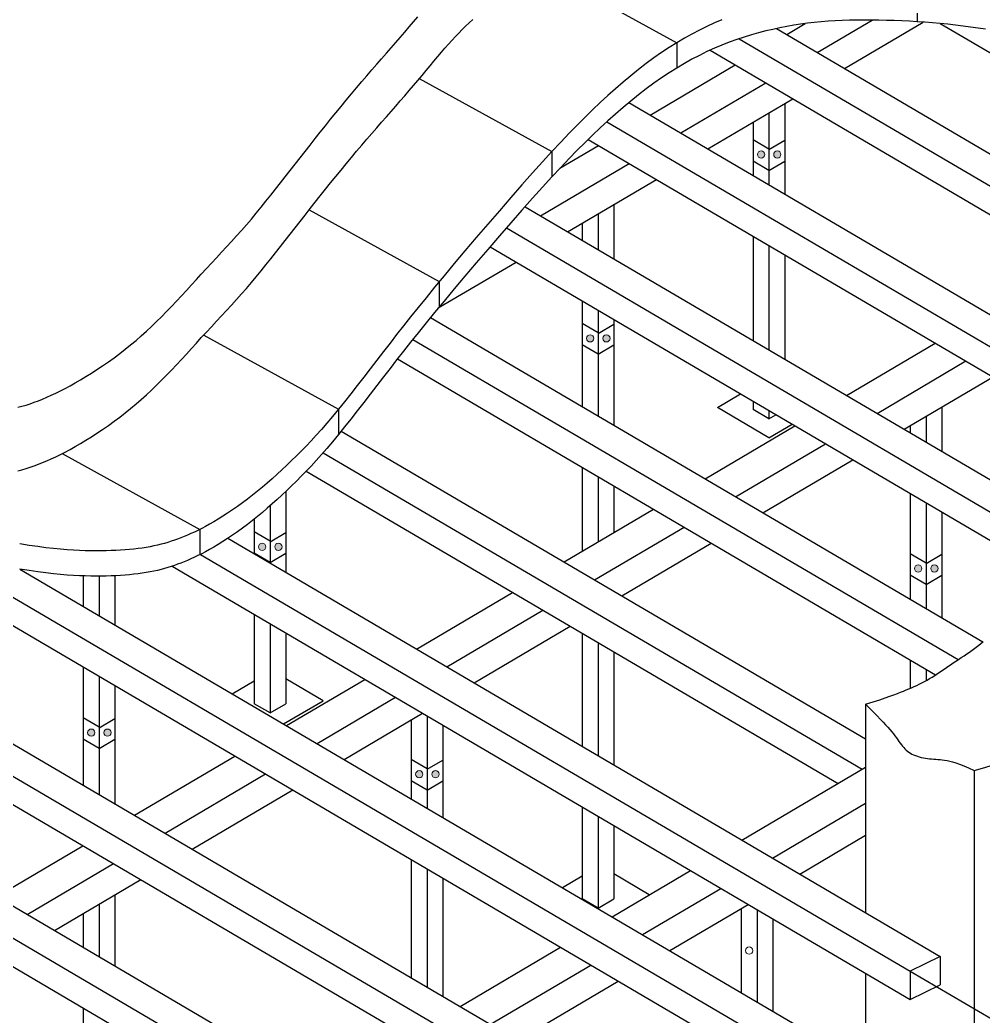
# Model space of a CAD drawing. Header units: millimetres. Extents: x 5763 to 12018931, y 39842 to 3600577.
# Drawn here: x 495618 to 501497, y 150797 to 156873 of the extents above; entities that cross this region are included whole.
import ezdxf

# ---------------------------------------------------------------- set-up
doc = ezdxf.new("R2010")
doc.units = ezdxf.units.MM
doc.layers.add('LINES', color=7, linetype='Continuous')
doc.layers.add('тонкая', color=7, linetype='Continuous', lineweight=20)

msp = doc.modelspace()

# ---------------------------------------------------------------- hatches: boundary and pattern name
at = {"layer": 'тонкая', "ltscale": 10}
h = msp.add_hatch(color=256, dxfattribs=at)
h.set_gradient(color2=(0, 0, 0), one_color=1)
h.paths.add_polyline_path([(500120.31242, 156052.09236, 1), (500164.56685, 156052.09236, 1)])
h.paths.add_polyline_path([(500219.2212, 156052.09236, 1), (500263.47563, 156052.09236, 1)])
h = msp.add_hatch(color=256, dxfattribs=at)
h.set_gradient(color2=(0, 0, 0), one_color=1)
h.paths.add_polyline_path([(499077.1335, 154931.00699, 1), (499121.38793, 154931.00699, 1)])
h.paths.add_polyline_path([(499176.04229, 154931.00699, 1), (499220.29672, 154931.00699, 1)])
h = msp.add_hatch(color=256, dxfattribs=at)
h.set_gradient(color2=(0, 0, 0), one_color=1)
h.paths.add_polyline_path([(497075.04656, 153659.59254, 1), (497119.301, 153659.59254, 1)])
h.paths.add_polyline_path([(497173.95535, 153659.59254, 1), (497218.20978, 153659.59254, 1)])
h = msp.add_hatch(color=256, dxfattribs=at)
h.set_gradient(color2=(0, 0, 0), one_color=1)
h.paths.add_polyline_path([(501079.22044, 153526.94197, 1), (501123.47487, 153526.94197, 1)])
h.paths.add_polyline_path([(501178.12923, 153526.94197, 1), (501222.38366, 153526.94197, 1)])
h = msp.add_hatch(color=256, dxfattribs=at)
h.set_gradient(color2=(0, 0, 0), one_color=1)
h.paths.add_polyline_path([(496031.86765, 152525.90231, 1), (496076.12208, 152525.90231, 1)])
h.paths.add_polyline_path([(496130.77644, 152525.90231, 1), (496175.03087, 152525.90231, 1)])
h = msp.add_hatch(color=256, dxfattribs=at)
h.set_gradient(color2=(0, 0, 0), one_color=1)
h.paths.add_polyline_path([(498033.95459, 152272.01785, 1), (498078.20902, 152272.01785, 1)])
h.paths.add_polyline_path([(498132.86338, 152272.01785, 1), (498177.11781, 152272.01785, 1)])

# ---------------------------------------------------------------- linework, layer by layer
at = {"layer": 'LINES'}
for p, q in [((498805.38797, 157186.35874), (499627.6767, 156734.13398)), ((501094.94979, 157016.42932), (501094.94979, 156862.30459)), ((497994.54759, 156830.202), (498021.11098, 156861.51925)), ((498021.11098, 156861.51925), (498047.17442, 156892.46216)), ((498317.91069, 156814.85317), (498338.95493, 156835.74495)), ((498338.95493, 156835.74495), (498360.30357, 156856.18914)), ((498360.30357, 156856.18914), (498382.01111, 156876.2588)), ((499811.96109, 156833.88063), (499766.1223, 156811.4461)), ((499857.63759, 156854.70549), (499811.96109, 156833.88063)), ((499903.14735, 156873.95575), (499857.63759, 156854.70549)), ((500299.86851, 156833.26908), (500257.41633, 156825.05277)), ((500298.94707, 156784.20069), (500412.22776, 156850.95903)), ((500341.94634, 156840.60543), (500299.86851, 156833.26908)), ((500383.78909, 156847.09416), (500341.94634, 156840.60543)), ((500425.53601, 156852.76764), (500383.78909, 156847.09416)), ((500467.32635, 156857.65823), (500425.53601, 156852.76764)), ((500509.29937, 156861.7983), (500467.32635, 156857.65823)), ((500485.26478, 156674.89863), (500820.51302, 156872.4664)), ((500551.59434, 156865.22019), (500509.29937, 156861.7983)), ((500594.3505, 156867.95629), (500551.59434, 156865.22019)), ((500637.67719, 156870.03931), (500594.3505, 156867.95629)), ((500681.56407, 156871.50351), (500637.67719, 156870.03931)), ((500651.45784, 156577.40255), (501130.82458, 156859.90193)), ((500725.97087, 156872.38351), (500681.56407, 156871.50351)), ((500770.85732, 156872.71391), (500725.97087, 156872.38351)), ((500816.18315, 156872.52936), (500770.85732, 156872.71391)), ((500861.9081, 156871.86446), (500816.18315, 156872.52936)), ((500907.99189, 156870.75383), (500861.9081, 156871.86446)), ((500954.39427, 156869.23209), (500907.99189, 156870.75383)), ((501001.06902, 156867.32491), (500954.39427, 156869.23209)), ((501047.94616, 156865.02212), (501001.06902, 156867.32491)), ((501094.94979, 156862.30459), (501047.94616, 156865.02212)), ((501142.00398, 156859.15321), (501094.94979, 156862.30459)), ((501189.03282, 156855.54884), (501142.00398, 156859.15321)), ((501235.96039, 156851.47236), (501189.03282, 156855.54884)), ((501234.84587, 156851.56918), (506151.61954, 153967.17601)), ((501282.71078, 156846.90465), (501235.96039, 156851.47236)), ((501329.20807, 156841.82659), (501282.71078, 156846.90465)), ((501375.39675, 156836.22742), (501329.20807, 156841.82659)), ((501421.30296, 156830.12987), (501375.39675, 156836.22742)), ((497940.05013, 156766.88222), (497967.51791, 156798.62867)), ((497967.51791, 156798.62867), (497994.54759, 156830.202)), ((498276.26887, 156771.41208), (498297.05788, 156793.43544)), ((498297.05788, 156793.43544), (498317.91069, 156814.85317)), ((499720.12568, 156787.36685), (499673.97566, 156761.60783)), ((499766.1223, 156811.4461), (499720.12568, 156787.36685)), ((500083.02098, 156782.24944), (500038.45916, 156768.67976)), ((500127.24041, 156794.59318), (500083.02098, 156782.24944)), ((500171.07465, 156805.78938), (500127.24041, 156794.59318)), ((500214.48089, 156815.91644), (500171.07465, 156805.78938)), ((500257.41633, 156825.05277), (500214.48089, 156815.91644)), ((500236.79136, 156820.66394), (505551.42852, 153702.86676)), ((501466.97321, 156823.56505), (501421.30296, 156830.12987)), ((501512.45405, 156816.56405), (501466.97321, 156823.56505)), ((497883.8202, 156702.60215), (497912.15059, 156734.90452)), ((497912.15059, 156734.90452), (497940.05013, 156766.88222)), ((498213.00867, 156700.91129), (498234.37188, 156725.2297)), ((498234.37188, 156725.2297), (498255.41608, 156748.7034)), ((498255.41608, 156748.7034), (498276.26887, 156771.41208)), ((499627.6767, 156734.13398), (499581.23324, 156704.91025)), ((499673.97566, 156761.60783), (499627.6767, 156734.13398)), ((499627.6767, 156734.13398), (499627.6767, 156580.00926)), ((499903.14735, 156719.83102), (499857.63759, 156700.58077)), ((499948.47954, 156737.54895), (499903.14735, 156719.83102)), ((499993.59774, 156753.80573), (499948.47954, 156737.54895)), ((500038.45916, 156768.67976), (499993.59774, 156753.80573)), ((500007.71113, 156758.4851), (505368.70739, 153613.49165)), ((497825.87044, 156636.64981), (497855.05985, 156669.88172)), ((497855.05985, 156669.88172), (497883.8202, 156702.60215)), ((498168.81479, 156649.42162), (498191.19884, 156675.66849)), ((498191.19884, 156675.66849), (498213.00867, 156700.91129)), ((499534.64973, 156673.90159), (499487.93698, 156641.09564)), ((499581.23324, 156704.91025), (499534.64973, 156673.90159)), ((499766.1223, 156657.32137), (499720.12568, 156633.24213)), ((499811.96109, 156679.7559), (499766.1223, 156657.32137)), ((499857.63759, 156700.58077), (499811.96109, 156679.7559)), ((499831.2146, 156688.53398), (505368.70739, 153440)), ((497766.20804, 156568.27796), (497796.25287, 156602.81303)), ((497796.25287, 156602.81303), (497825.87044, 156636.64981)), ((498097.66688, 156564.75028), (498122.0286, 156593.86076)), ((498122.0286, 156593.86076), (498145.75579, 156622.12395)), ((498145.75579, 156622.12395), (498168.81479, 156649.42162)), ((499441.13124, 156606.57089), (499394.27511, 156570.42853)), ((499487.93698, 156641.09564), (499441.13124, 156606.57089)), ((499465.36444, 156292.95556), (499984.26078, 156598.75044)), ((499673.97566, 156607.48311), (499627.6767, 156580.00926)), ((499720.12568, 156633.24213), (499673.97566, 156607.48311)), ((497704.85339, 156496.77335), (497735.73683, 156532.9512)), ((497735.73683, 156532.9512), (497766.20804, 156568.27796)), ((498047.17442, 156504.4604), (498072.70427, 156534.91074)), ((498072.70427, 156534.91074), (498097.66688, 156564.75028)), ((499347.4112, 156532.76977), (499300.58211, 156493.6958)), ((499394.27511, 156570.42853), (499347.4112, 156532.76977)), ((499581.23324, 156550.78553), (499534.64973, 156519.77686)), ((499627.6767, 156580.00926), (499581.23324, 156550.78553)), ((497673.62477, 156459.82105), (497704.85339, 156496.77335)), ((497994.54759, 156442.20024), (498021.11098, 156473.51749)), ((498021.11098, 156473.51749), (498047.17442, 156504.4604)), ((498056.19116, 156515.21498), (498865.72678, 156070.0039)), ((499300.58211, 156493.6958), (499253.83045, 156453.3078)), ((499487.93698, 156486.97091), (499441.13124, 156452.44616)), ((499534.64973, 156519.77686), (499487.93698, 156486.97091)), ((499651.68215, 156183.65349), (500170.57849, 156489.44837)), ((497610.45317, 156384.0356), (497642.13127, 156422.20492)), ((497642.13127, 156422.20492), (497673.62477, 156459.82105)), ((497940.05013, 156378.88046), (497967.51791, 156410.62691)), ((497967.51791, 156410.62691), (497994.54759, 156442.20024)), ((499207.19882, 156411.70698), (499160.72984, 156368.99452)), ((499253.83045, 156453.3078), (499207.19882, 156411.70698)), ((499394.27511, 156416.30381), (499347.4112, 156378.64505)), ((499441.13124, 156452.44616), (499394.27511, 156416.30381)), ((497578.67077, 156345.42374), (497610.45317, 156384.0356)), ((497912.15059, 156346.90276), (497940.05013, 156378.88046)), ((499160.72984, 156368.99452), (499114.3643, 156325.15572)), ((499347.4112, 156378.64505), (499300.58211, 156339.57107)), ((499335.80491, 156368.96081), (504698.62183, 153222.89929)), ((499817.87521, 156086.15742), (500336.77155, 156391.9523)), ((500286.89796, 156362.5609), (500286.89796, 155811.00828)), ((497515.11425, 156267.31491), (497546.86437, 156306.47996)), ((497546.86437, 156306.47996), (497578.67077, 156345.42374)), ((497855.05985, 156281.87996), (497883.8202, 156314.60039)), ((497883.8202, 156314.60039), (497912.15059, 156346.90276)), ((499114.3643, 156325.15572), (499067.63576, 156279.71215)), ((499253.83045, 156299.18307), (499207.19882, 156257.58225)), ((499300.58211, 156339.57107), (499253.83045, 156299.18307)), ((500190.3916, 156305.68798), (500190.3916, 155867.62311)), ((497452.09066, 156188.75112), (497483.50071, 156228.03922)), ((497483.50071, 156228.03922), (497515.11425, 156267.31491)), ((497796.25287, 156214.81127), (497825.87044, 156248.64805)), ((497825.87044, 156248.64805), (497855.05985, 156281.87996)), ((499019.97599, 156232.06951), (498970.81673, 156181.63347)), ((499067.63576, 156279.71215), (499019.97599, 156232.06951)), ((499207.19882, 156257.58225), (499160.72984, 156214.8698)), ((499200.72867, 156251.63514), (504515.9007, 153133.52419)), ((500093.88524, 156248.81506), (500093.88524, 155924.23794)), ((497420.89748, 156149.49913), (497452.09066, 156188.75112)), ((497735.73683, 156144.94944), (497766.20804, 156180.2762)), ((497766.20804, 156180.2762), (497796.25287, 156214.81127)), ((498970.81673, 156181.63347), (498919.58974, 156127.80971)), ((499114.3643, 156171.03099), (499067.63576, 156125.58743)), ((499160.72984, 156214.8698), (499114.3643, 156171.03099)), ((497359.16173, 156071.24796), (497389.92117, 156110.31937)), ((497389.92117, 156110.31937), (497420.89748, 156149.49913)), ((497673.62477, 156071.81929), (497704.85339, 156108.77159)), ((497704.85339, 156108.77159), (497735.73683, 156144.94944)), ((498919.58974, 156127.80971), (498865.72678, 156070.0039)), ((498914.70386, 155968.44145), (499150.67814, 156107.50531)), ((499067.63576, 156125.58743), (499019.97599, 156077.94478)), ((499087.28381, 156144.69518), (504515.9007, 152960.03254)), ((500190.3916, 156085.44848), (500093.88524, 156142.28894)), ((500190.3916, 156082.3312), (500286.89796, 156138.99336)), ((497328.61915, 156032.32101), (497359.16173, 156071.24796)), ((497642.13127, 156034.20316), (497673.62477, 156071.81929)), ((498865.72678, 156070.0039), (498808.65961, 156007.62174)), ((498865.72678, 156070.0039), (498865.72678, 155915.87918)), ((499019.97599, 156077.94478), (498970.81673, 156027.50874)), ((497268.18458, 155955.04498), (497298.29343, 155993.57465)), ((497298.29343, 155993.57465), (497328.61915, 156032.32101)), ((497578.67077, 155957.42198), (497610.45317, 155996.03384)), ((497610.45317, 155996.03384), (497642.13127, 156034.20316)), ((498808.65961, 156007.62174), (498747.81998, 155940.0689)), ((498795.26272, 155678.95023), (499336.99585, 155998.20324)), ((498970.81673, 156027.50874), (498919.58974, 155973.68498)), ((500190.3916, 155955.52251), (500093.88524, 156012.36297)), ((500190.3916, 155955.52251), (500286.89796, 156012.18467)), ((497238.29258, 155916.76813), (497268.18458, 155955.04498)), ((497546.86437, 155918.4782), (497578.67077, 155957.42198)), ((498747.81998, 155940.0689), (498682.93242, 155867.08354)), ((498919.58974, 155973.68498), (498865.72678, 155915.87918)), ((497179.07483, 155841.11732), (497208.6069, 155878.7802)), ((497208.6069, 155878.7802), (497238.29258, 155916.76813)), ((497483.50071, 155840.03747), (497515.11425, 155879.31315)), ((497515.11425, 155879.31315), (497546.86437, 155918.4782)), ((498682.93242, 155867.08354), (498614.89256, 155789.73381)), ((498865.72678, 155915.87918), (498808.65961, 155853.49702)), ((498961.45578, 155581.45416), (499503.18891, 155900.70717)), ((497120.21851, 155766.91116), (497149.63312, 155803.8156)), ((497149.63312, 155803.8156), (497179.07483, 155841.11732)), ((497420.89748, 155761.49737), (497452.09066, 155800.74936)), ((497452.09066, 155800.74936), (497483.50071, 155840.03747)), ((498808.65961, 155853.49702), (498747.81998, 155785.94417)), ((497090.76777, 155730.44011), (497120.21851, 155766.91116)), ((497389.92117, 155722.31761), (497420.89748, 155761.49737)), ((498614.89256, 155789.73381), (498544.8888, 155709.42034)), ((498747.81998, 155785.94417), (498682.93242, 155712.95882)), ((499243.71905, 155747.79694), (499243.71905, 155415.86625)), ((497031.50484, 155658.94267), (497061.21762, 155694.43858)), ((497061.21762, 155694.43858), (497090.76777, 155730.44011)), ((497328.61915, 155644.31925), (497359.16173, 155683.2462)), ((497359.16173, 155683.2462), (497389.92117, 155722.31761)), ((497384.00465, 155714.8023), (498178.43471, 155277.89866)), ((498544.8888, 155709.42034), (498474.10956, 155627.54375)), ((498682.93242, 155712.95882), (498614.89256, 155635.60909)), ((498701.5654, 155733.91715), (503831.77578, 152724.31274)), ((499147.21269, 155690.92402), (499147.21269, 155472.48108)), ((496971.35791, 155589.58961), (497001.56616, 155623.9885)), ((497001.56616, 155623.9885), (497031.50484, 155658.94267)), ((497298.29343, 155605.57289), (497328.61915, 155644.31925)), ((498474.10956, 155627.54375), (498403.74322, 155545.50467)), ((498614.89256, 155635.60909), (498544.8888, 155555.29561)), ((499050.70632, 155634.0511), (499050.70632, 155529.09591)), ((496940.91473, 155555.66927), (496971.35791, 155589.58961)), ((497238.29258, 155528.76637), (497268.18458, 155567.04322)), ((497268.18458, 155567.04322), (497298.29343, 155605.57289)), ((498587.54804, 155604.23743), (503649.05465, 152634.93763)), ((496879.54045, 155488.86691), (496910.29084, 155522.12814)), ((496910.29084, 155522.12814), (496940.91473, 155555.66927)), ((497208.6069, 155490.77844), (497238.29258, 155528.76637)), ((498403.74322, 155545.50467), (498334.9782, 155464.70374)), ((498544.8888, 155555.29561), (498474.10956, 155473.41902)), ((500093.88524, 155554.17903), (500093.88524, 154917.12181)), ((500190.3916, 155497.5642), (500190.3916, 154860.50698)), ((496817.87702, 155422.78686), (496848.71777, 155455.78626)), ((496848.71777, 155455.78626), (496879.54045, 155488.86691)), ((497149.63312, 155415.81384), (497179.07483, 155453.11556)), ((497179.07483, 155453.11556), (497208.6069, 155490.77844)), ((498334.9782, 155464.70374), (498269.00289, 155386.54157)), ((498474.10956, 155473.41902), (498403.74322, 155391.37995)), ((498487.80364, 155489.26018), (503649.05465, 152461.44598)), ((500286.89796, 155440.94937), (500286.89796, 154803.89216)), ((496756.35817, 155356.63455), (496787.07241, 155389.7694)), ((496787.07241, 155389.7694), (496817.87702, 155422.78686)), ((497090.76777, 155342.43835), (497120.21851, 155378.9094)), ((497120.21851, 155378.9094), (497149.63312, 155415.81384)), ((498172.34642, 155116.41792), (498646.76948, 155396.0039)), ((498269.00289, 155386.54157), (498207.00571, 155312.41881)), ((498403.74322, 155391.37995), (498334.9782, 155310.57901)), ((496695.30917, 155289.90436), (496725.77493, 155323.31912)), ((496725.77493, 155323.31912), (496756.35817, 155356.63455)), ((497061.21762, 155306.43682), (497090.76777, 155342.43835)), ((496634.6216, 155223.24638), (496664.93376, 155256.50765)), ((496664.93376, 155256.50765), (496695.30917, 155289.90436)), ((497001.56616, 155235.98674), (497031.50484, 155270.94091)), ((497031.50484, 155270.94091), (497061.21762, 155306.43682)), ((498207.00571, 155312.41881), (498149.8637, 155243.3785)), ((498178.43471, 155277.89866), (498178.43471, 155123.77393)), ((498334.9782, 155310.57901), (498269.00289, 155232.41685)), ((496604.34559, 155190.23791), (496634.6216, 155223.24638)), ((496940.91473, 155167.66751), (496971.35791, 155201.58785)), ((496971.35791, 155201.58785), (497001.56616, 155235.98674)), ((498149.8637, 155243.3785), (498097.20851, 155179.03339)), ((498269.00289, 155232.41685), (498207.00571, 155158.29409)), ((496543.79356, 155125.44892), (496574.07861, 155157.59963)), ((496574.07861, 155157.59963), (496604.34559, 155190.23791)), ((496879.54045, 155100.86515), (496910.29084, 155134.12638)), ((496910.29084, 155134.12638), (496940.91473, 155167.66751)), ((498097.20851, 155179.03339), (498048.36045, 155118.63865)), ((498207.00571, 155158.29409), (498149.8637, 155089.25378)), ((499050.70632, 155159.037), (499050.70632, 154513.77087)), ((496483.05162, 155063.05494), (496513.46333, 155093.90315)), ((496513.46333, 155093.90315), (496543.79356, 155125.44892)), ((496848.71777, 155067.7845), (496879.54045, 155100.86515)), ((498048.36045, 155118.63865), (498002.63981, 155061.44946)), ((498149.8637, 155089.25378), (498097.20851, 155024.90867)), ((499147.21269, 155102.42217), (499147.21269, 154457.15604)), ((496421.68238, 155003.40052), (496452.48539, 155032.89781)), ((496452.48539, 155032.89781), (496483.05162, 155063.05494)), ((496787.07241, 155001.76764), (496817.87702, 155034.7851)), ((496817.87702, 155034.7851), (496848.71777, 155067.7845)), ((498002.63981, 155061.44946), (497959.36688, 155006.72097)), ((498097.20851, 155024.90867), (498048.36045, 154964.51393)), ((498123.87227, 155057.49201), (501496.05526, 153079.22288)), ((499147.21269, 154964.36311), (499050.70632, 155021.20357)), ((499147.21269, 154961.24583), (499243.71905, 155017.90799)), ((499243.71905, 155045.80734), (499243.71905, 154400.54121)), ((496359.03707, 154946.26054), (496390.56035, 154974.53185)), ((496390.56035, 154974.53185), (496421.68238, 155003.40052)), ((496725.77493, 154935.31736), (496756.35817, 154968.63279)), ((496740.09796, 154950.91996), (497563.08614, 154498.31053)), ((496756.35817, 154968.63279), (496787.07241, 155001.76764)), ((497917.86198, 154953.70837), (497877.4454, 154901.66683)), ((497959.36688, 155006.72097), (497917.86198, 154953.70837)), ((498048.36045, 154964.51393), (498002.63981, 154907.32473)), ((496261.2372, 154864.71844), (496294.45773, 154891.38507)), ((496294.45773, 154891.38507), (496327.03027, 154918.55536)), ((496327.03027, 154918.55536), (496359.03707, 154946.26054)), ((496664.93376, 154868.5059), (496695.30917, 154901.9026)), ((496695.30917, 154901.9026), (496725.77493, 154935.31736)), ((497877.4454, 154901.66683), (497837.43743, 154849.85151)), ((498002.63981, 154907.32473), (497959.36688, 154852.59625)), ((498016.09313, 154924.15268), (501345.34775, 152971.0672)), ((499147.21269, 154834.43714), (499050.70632, 154891.27759)), ((499147.21269, 154834.43714), (499243.71905, 154891.0993)), ((500663.67344, 154582.85928), (501205.40658, 154902.11229)), ((496192.92595, 154812.95531), (496227.33678, 154838.54723)), ((496227.33678, 154838.54723), (496261.2372, 154864.71844)), ((496604.34559, 154802.23615), (496634.6216, 154835.24462)), ((496634.6216, 154835.24462), (496664.93376, 154868.5059)), ((497837.43743, 154849.85151), (497797.30811, 154797.71408)), ((497959.36688, 154852.59625), (497917.86198, 154799.58365)), ((496123.45243, 154763.9368), (496158.22456, 154788.04955)), ((496158.22456, 154788.04955), (496192.92595, 154812.95531)), ((496543.79356, 154737.44716), (496574.07861, 154769.59787)), ((496574.07861, 154769.59787), (496604.34559, 154802.23615)), ((497797.30811, 154797.71408), (497757.1264, 154745.49219)), ((497917.86198, 154799.58365), (497877.4454, 154747.5421)), ((497922.53177, 154805.54819), (501207.57281, 152878.40032)), ((500849.99115, 154473.55721), (501391.72429, 154792.81023)), ((496020.90995, 154697.42538), (496054.57529, 154718.51785)), ((496054.57529, 154718.51785), (496088.82939, 154740.72394)), ((496088.82939, 154740.72394), (496123.45243, 154763.9368)), ((496513.46333, 154705.90139), (496543.79356, 154737.44716)), ((497757.1264, 154745.49219), (497717.11099, 154693.61997)), ((497877.4454, 154747.5421), (497837.43743, 154695.72678)), ((489504.02813, 154660.38768), (498545.74119, 149356.12576)), ((495925.27422, 154641.67114), (495956.17857, 154658.98038)), ((495956.17857, 154658.98038), (495988.05321, 154677.5534)), ((495988.05321, 154677.5534), (496020.90995, 154697.42538)), ((496452.48539, 154644.89605), (496483.05162, 154675.05318)), ((496483.05162, 154675.05318), (496513.46333, 154705.90139)), ((497717.11099, 154693.61997), (497677.48057, 154642.53156)), ((497837.43743, 154695.72678), (497797.30811, 154643.58936)), ((501016.18421, 154376.06114), (501557.91735, 154695.31415)), ((495810.19673, 154583.80002), (495837.80141, 154596.6901)), ((495837.80141, 154596.6901), (495866.14378, 154610.58959)), ((495866.14378, 154610.58959), (495895.28201, 154625.56207)), ((495895.28201, 154625.56207), (495925.27422, 154641.67114)), ((496359.03707, 154558.25878), (496390.56035, 154586.53009)), ((496390.56035, 154586.53009), (496421.68238, 154615.39876)), ((496421.68238, 154615.39876), (496452.48539, 154644.89605)), ((497638.45383, 154592.66109), (497600.24945, 154544.4427)), ((497677.48057, 154642.53156), (497638.45383, 154592.66109)), ((497757.1264, 154591.36747), (497717.11099, 154539.49525)), ((497797.30811, 154643.58936), (497757.1264, 154591.36747)), ((499877.07388, 154509.45945), (500017.47053, 154591.89109)), ((495630.87968, 154517.01621), (495655.8541, 154524.36469)), ((495655.8541, 154524.36469), (495680.80292, 154532.37831)), ((495680.80292, 154532.37831), (495705.87334, 154541.09543)), ((495705.87334, 154541.09543), (495731.2126, 154550.55442)), ((495731.2126, 154550.55442), (495756.9679, 154560.79367)), ((495756.9679, 154560.79367), (495783.27161, 154571.85574)), ((495783.27161, 154571.85574), (495810.19673, 154583.80002)), ((496294.45773, 154503.38331), (496327.03027, 154530.5536)), ((496327.03027, 154530.5536), (496359.03707, 154558.25878)), ((497600.24945, 154544.4427), (497563.08614, 154498.31053)), ((497717.11099, 154539.49525), (497677.48057, 154488.40683)), ((500093.88524, 154547.0629), (500093.88524, 154497.16212)), ((495605.73243, 154510.29449), (495630.87968, 154517.01621)), ((496227.33678, 154450.54547), (496261.2372, 154476.71668)), ((496261.2372, 154476.71668), (496294.45773, 154503.38331)), ((497563.08614, 154498.31053), (497527.18258, 154454.69872)), ((497563.08614, 154498.31053), (497563.08614, 154344.18581)), ((497677.48057, 154488.40683), (497638.45383, 154438.53636)), ((500190.3916, 154324.92112), (499877.07388, 154509.45945)), ((500190.3916, 154440.32166), (500093.88524, 154497.16212)), ((500190.3916, 154490.44807), (500190.3916, 154440.32166)), ((500190.3916, 154440.32166), (500233.0297, 154465.43471)), ((501245.80599, 154511.38135), (501245.80599, 154241.35502)), ((496158.22456, 154400.04779), (496192.92595, 154424.95355)), ((496192.92595, 154424.95355), (496227.33678, 154450.54547)), ((497492.6893, 154413.91704), (497459.4842, 154375.77782)), ((497527.18258, 154454.69872), (497492.6893, 154413.91704)), ((497638.45383, 154438.53636), (497600.24945, 154390.31798)), ((500190.3916, 154324.92112), (500331.41234, 154407.71918)), ((501149.29963, 154454.50843), (501149.29963, 154297.96985)), ((496054.57529, 154330.51609), (496088.82939, 154352.72218)), ((496088.82939, 154352.72218), (496123.45243, 154375.93504)), ((496123.45243, 154375.93504), (496158.22456, 154400.04779)), ((497459.4842, 154375.77782), (497427.37701, 154339.96905)), ((497563.08614, 154344.18581), (497527.18258, 154300.574)), ((497600.24945, 154390.31798), (497563.08614, 154344.18581)), ((497579.5604, 154364.6359), (500779.89746, 152487.17907)), ((499800.27341, 154074.04223), (500348.98715, 154397.40903)), ((501052.79326, 154397.63551), (501052.79326, 154354.58468)), ((495956.17857, 154270.97862), (495988.05321, 154289.55164)), ((495988.05321, 154289.55164), (496020.90995, 154309.42362)), ((496020.90995, 154309.42362), (496054.57529, 154330.51609)), ((497396.17746, 154306.17868), (497365.69529, 154274.0947)), ((497427.37701, 154339.96905), (497396.17746, 154306.17868)), ((497527.18258, 154300.574), (497492.6893, 154259.79231)), ((499986.59112, 153964.74016), (500535.30486, 154288.10696)), ((495837.80141, 154208.68834), (495866.14378, 154222.58783)), ((495866.14378, 154222.58783), (495895.28201, 154237.56031)), ((495876.057, 154227.68167), (496716.66568, 153765.3817)), ((495895.28201, 154237.56031), (495925.27422, 154253.66938)), ((495925.27422, 154253.66938), (495956.17857, 154270.97862)), ((497335.74023, 154243.40509), (497306.12203, 154213.79781)), ((497365.69529, 154274.0947), (497335.74023, 154243.40509)), ((497459.4842, 154221.6531), (497427.37701, 154185.84432)), ((497492.6893, 154259.79231), (497459.4842, 154221.6531)), ((497469.19898, 154232.81145), (500759.36576, 152302.6566)), ((495705.87334, 154153.09367), (495731.2126, 154162.55266)), ((495731.2126, 154162.55266), (495756.9679, 154172.79191)), ((495756.9679, 154172.79191), (495783.27161, 154183.85398)), ((495783.27161, 154183.85398), (495810.19673, 154195.79826)), ((495810.19673, 154195.79826), (495837.80141, 154208.68834)), ((497276.6504, 154184.96083), (497247.16297, 154156.63884)), ((497306.12203, 154213.79781), (497276.6504, 154184.96083)), ((497427.37701, 154185.84432), (497396.17746, 154152.05396)), ((500152.78418, 153867.24409), (500701.49792, 154190.61089)), ((495605.73243, 154122.29273), (495630.87968, 154129.01445)), ((495630.87968, 154129.01445), (495655.8541, 154136.36293)), ((495655.8541, 154136.36293), (495680.80292, 154144.37655)), ((495680.80292, 154144.37655), (495705.87334, 154153.09367)), ((497187.96486, 154101.48248), (497158.2081, 154074.70449)), ((497217.6088, 154128.80333), (497187.96486, 154101.48248)), ((497247.16297, 154156.63884), (497217.6088, 154128.80333)), ((497365.69529, 154119.96998), (497335.74023, 154089.28036)), ((497396.17746, 154152.05396), (497365.69529, 154119.96998)), ((497365.73774, 154120.01466), (500611.83399, 152215.71349)), ((499050.70632, 154143.71195), (499050.70632, 153632.30896)), ((497128.31548, 154048.49754), (497098.26395, 154022.88984)), ((497158.2081, 154074.70449), (497128.31548, 154048.49754)), ((497306.12203, 154059.67308), (497276.6504, 154030.83611)), ((497335.74023, 154089.28036), (497306.12203, 154059.67308)), ((499147.21269, 154087.09713), (499147.21269, 153689.18188)), ((497068.03046, 153997.90957), (497037.59197, 153973.58492)), ((497098.26395, 154022.88984), (497068.03046, 153997.90957)), ((497247.16297, 154002.51412), (497217.6088, 153974.6786)), ((497241.63211, 153997.30489), (497241.63211, 153503.58726)), ((497276.6504, 154030.83611), (497247.16297, 154002.51412)), ((499243.71905, 154030.4823), (499243.71905, 153746.0548)), ((501052.79326, 153984.52577), (501052.79326, 153339.25964)), ((496976.28886, 153927.10354), (496945.76461, 153905.12455)), ((497006.96056, 153949.95513), (496976.28886, 153927.10354)), ((497037.59197, 153973.58492), (497006.96056, 153949.95513)), ((497158.2081, 153920.57976), (497128.31548, 153894.37282)), ((497187.96486, 153947.35775), (497158.2081, 153920.57976)), ((497217.6088, 153974.6786), (497187.96486, 153947.35775)), ((501149.29963, 153927.91094), (501149.29963, 153282.64481)), ((496885.90947, 153864.16194), (496856.95407, 153845.3671)), ((496915.57557, 153884.11256), (496885.90947, 153864.16194)), ((496945.76461, 153905.12455), (496915.57557, 153884.11256)), ((497098.26395, 153868.76511), (497068.03046, 153843.78484)), ((497128.31548, 153894.37282), (497098.26395, 153868.76511)), ((497145.12575, 153909.11042), (497145.12575, 153560.20208)), ((498939.55369, 153566.80472), (499485.58712, 153888.59197)), ((501245.80599, 153871.29611), (501245.80599, 153226.02998)), ((493264.06649, 153813.10532), (499523.98426, 150140.76544)), ((496776.17748, 153796.82352), (496751.57793, 153783.33223)), ((496801.92636, 153811.62232), (496776.17748, 153796.82352)), ((496828.89711, 153827.82243), (496801.92636, 153811.62232)), ((496856.95407, 153845.3671), (496828.89711, 153827.82243)), ((497006.96056, 153795.8304), (496976.28886, 153772.97881)), ((497037.59197, 153819.4602), (497006.96056, 153795.8304)), ((497068.03046, 153843.78484), (497037.59197, 153819.4602)), ((497048.61938, 153828.27266), (497048.61938, 153616.81691)), ((492991.98395, 153776.1535), (499341.26313, 150051.39034)), ((494564.94175, 153770.93439), (500245.87307, 150438.25314)), ((496662.1804, 153739.81328), (496641.45806, 153730.88789)), ((496683.42893, 153749.38897), (496662.1804, 153739.81328)), ((496705.32828, 153759.7464), (496683.42893, 153749.38897)), ((496728.00307, 153771.017), (496705.32828, 153759.7464)), ((496716.66568, 153765.3817), (496716.66568, 153611.25697)), ((496751.57793, 153783.33223), (496728.00307, 153771.017)), ((496945.76461, 153750.99983), (496915.57557, 153729.98783)), ((496976.28886, 153772.97881), (496945.76461, 153750.99983)), ((497145.12575, 153692.94866), (497048.61938, 153749.78912)), ((497145.12575, 153689.83137), (497241.63211, 153746.49353)), ((499125.8714, 153457.50266), (499671.90483, 153779.28991)), ((492779.12037, 153727.53688), (499341.26313, 149877.89868)), ((495674.67321, 153668.04822), (495617.99431, 153676.97306)), ((496479.66728, 153674.63637), (496458.07256, 153669.35101)), ((496500.66657, 153680.30914), (496479.66728, 153674.63637)), ((496521.19506, 153686.36932), (496500.66657, 153680.30914)), ((496541.37737, 153692.81691), (496521.19506, 153686.36932)), ((496561.33812, 153699.65191), (496541.37737, 153692.81691)), ((496581.20194, 153706.87431), (496561.33812, 153699.65191)), ((496601.09346, 153714.48413), (496581.20194, 153706.87431)), ((496621.13729, 153722.48135), (496601.09346, 153714.48413)), ((496641.45806, 153730.88789), (496621.13729, 153722.48135)), ((496828.89711, 153673.69771), (496801.92636, 153657.4976)), ((496856.95407, 153691.24238), (496828.89711, 153673.69771)), ((496885.90947, 153710.03722), (496856.95407, 153691.24238)), ((496915.57557, 153729.98783), (496885.90947, 153710.03722)), ((496887.68242, 153711.22953), (501235.51439, 151160.6023)), ((499292.06446, 153360.00658), (499838.09789, 153681.79383)), ((495109.77252, 153624.80463), (500245.87307, 150611.74479)), ((495727.59579, 153660.44501), (495674.67321, 153668.04822)), ((495776.91615, 153654.096), (495727.59579, 153660.44501)), ((495822.98339, 153648.88459), (495776.91615, 153654.096)), ((495866.14665, 153644.69418), (495822.98339, 153648.88459)), ((495906.75505, 153641.40818), (495866.14665, 153644.69418)), ((495945.1577, 153638.90997), (495906.75505, 153641.40818)), ((495981.70374, 153637.08295), (495945.1577, 153638.90997)), ((496016.74228, 153635.81053), (495981.70374, 153637.08295)), ((496050.5755, 153634.99377), (496016.74228, 153635.81053)), ((496083.31774, 153634.60438), (496050.5755, 153634.99377)), ((496115.0364, 153634.63174), (496083.31774, 153634.60438)), ((496145.79889, 153635.06521), (496115.0364, 153634.63174)), ((496175.6726, 153635.89419), (496145.79889, 153635.06521)), ((496204.72493, 153637.10804), (496175.6726, 153635.89419)), ((496233.02327, 153638.69614), (496204.72493, 153637.10804)), ((496260.63502, 153640.64788), (496233.02327, 153638.69614)), ((496287.61426, 153642.9551), (496260.63502, 153640.64788)), ((496313.96169, 153645.61962), (496287.61426, 153642.9551)), ((496339.66473, 153648.64575), (496313.96169, 153645.61962)), ((496364.71075, 153652.03779), (496339.66473, 153648.64575)), ((496389.08715, 153655.80004), (496364.71075, 153652.03779)), ((496412.78133, 153659.93679), (496389.08715, 153655.80004)), ((496435.78067, 153664.45235), (496412.78133, 153659.93679)), ((496458.07256, 153669.35101), (496435.78067, 153664.45235)), ((496728.00307, 153616.89228), (496705.32828, 153605.62167)), ((496720.10866, 153612.96832), (501052.79326, 151071.2272)), ((496751.57793, 153629.2075), (496728.00307, 153616.89228)), ((496776.17748, 153642.69879), (496751.57793, 153629.2075)), ((496801.92636, 153657.4976), (496776.17748, 153642.69879)), ((497145.12575, 153563.02268), (497048.61938, 153619.86314)), ((497145.12575, 153563.02268), (497241.63211, 153619.68484)), ((501149.29963, 153560.29809), (501052.79326, 153617.13855)), ((501149.29963, 153557.1808), (501245.80599, 153613.84296)), ((496581.20194, 153552.74959), (496561.33812, 153545.52718)), ((496601.09346, 153560.3594), (496581.20194, 153552.74959)), ((496621.13729, 153568.35663), (496601.09346, 153560.3594)), ((496641.45806, 153576.76317), (496621.13729, 153568.35663)), ((496662.1804, 153585.68856), (496641.45806, 153576.76317)), ((496683.42893, 153595.26425), (496662.1804, 153585.68856)), ((496705.32828, 153605.62167), (496683.42893, 153595.26425)), ((495674.67321, 153513.92349), (495617.99431, 153522.84833)), ((495618.87637, 153522.70944), (500428.5942, 150701.11989)), ((495727.59579, 153506.32028), (495674.67321, 153513.92349)), ((495776.91615, 153499.97127), (495727.59579, 153506.32028)), ((495822.98339, 153494.75986), (495776.91615, 153499.97127)), ((495866.14665, 153490.56946), (495822.98339, 153494.75986)), ((496313.96169, 153491.4949), (496287.61426, 153488.83037)), ((496339.66473, 153494.52103), (496313.96169, 153491.4949)), ((496364.71075, 153497.91307), (496339.66473, 153494.52103)), ((496389.08715, 153501.67531), (496364.71075, 153497.91307)), ((496412.78133, 153505.81206), (496389.08715, 153501.67531)), ((496435.78067, 153510.32762), (496412.78133, 153505.81206)), ((496458.07256, 153515.22629), (496435.78067, 153510.32762)), ((496479.66728, 153520.51165), (496458.07256, 153515.22629)), ((496500.66657, 153526.18442), (496479.66728, 153520.51165)), ((496521.19506, 153532.24459), (496500.66657, 153526.18442)), ((496541.37737, 153538.69218), (496521.19506, 153532.24459)), ((496561.33812, 153545.52718), (496541.37737, 153538.69218)), ((496547.44372, 153540.76943), (501052.79326, 150897.73555)), ((492158.41869, 153473.2657), (498728.46232, 149618.99252)), ((495906.75505, 153487.28345), (495866.14665, 153490.56946)), ((495945.1577, 153484.78524), (495906.75505, 153487.28345)), ((495981.70374, 153482.95823), (495945.1577, 153484.78524)), ((496016.74228, 153481.68581), (495981.70374, 153482.95823)), ((496005.44047, 153482.09623), (496005.44047, 153295.93414)), ((496050.5755, 153480.86905), (496016.74228, 153481.68581)), ((496083.31774, 153480.47966), (496050.5755, 153480.86905)), ((496115.0364, 153480.50701), (496083.31774, 153480.47966)), ((496101.94683, 153480.49572), (496101.94683, 153239.31931)), ((496145.79889, 153480.94049), (496115.0364, 153480.50701)), ((496175.6726, 153481.76946), (496145.79889, 153480.94049)), ((496204.72493, 153482.98332), (496175.6726, 153481.76946)), ((496198.4532, 153482.72127), (496198.4532, 153182.70448)), ((496233.02327, 153484.57142), (496204.72493, 153482.98332)), ((496260.63502, 153486.52315), (496233.02327, 153484.57142)), ((496287.61426, 153488.83037), (496260.63502, 153486.52315)), ((501149.29963, 153430.37211), (501052.79326, 153487.21257)), ((501149.29963, 153430.37211), (501245.80599, 153487.03427)), ((491969.80721, 153387.34614), (498545.74119, 149529.61742)), ((498038.7655, 153035.95416), (498624.86739, 153381.35447)), ((498225.08321, 152926.65209), (498811.1851, 153272.0524)), ((497048.61938, 153246.758), (497048.61938, 152702.53258)), ((497145.12575, 153190.14317), (497145.12575, 152645.69212)), ((497241.63211, 153133.52834), (497241.63211, 152702.53258)), ((498391.27627, 152829.15602), (498977.37816, 153174.55633)), ((499050.70632, 153131.53885), (499050.70632, 152442.30569)), ((499147.21269, 153074.92402), (499147.21269, 152385.69086)), ((501464.31647, 153053.53758), (501481.42906, 153066.98203)), ((501481.42906, 153066.98203), (501498.78465, 153081.50714)), ((499243.71905, 153018.30919), (499243.71905, 152329.07603)), ((501380.96253, 152995.17061), (501397.4713, 153006.34343)), ((501397.4713, 153006.34343), (501414.02428, 153017.57672)), ((501414.02428, 153017.57672), (501430.65531, 153029.04608)), ((501430.65531, 153029.04608), (501447.40563, 153040.96265)), ((501447.40563, 153040.96265), (501464.31647, 153053.53758)), ((501052.79326, 152969.20073), (501052.79326, 152796.74269)), ((501299.08156, 152939.7551), (501315.35883, 152950.77125)), ((501315.35883, 152950.77125), (501331.68872, 152961.82302)), ((501331.68872, 152961.82302), (501348.06807, 152972.90826)), ((501348.06807, 152972.90826), (501364.49373, 152984.02484)), ((501364.49373, 152984.02484), (501380.96253, 152995.17061)), ((496005.44047, 152925.87523), (496005.44047, 152204.89618)), ((501149.29963, 152912.5859), (501149.29963, 152842.84744)), ((501202.65323, 152875.19624), (501218.57549, 152885.56627)), ((501218.57549, 152885.56627), (501234.55614, 152896.17326)), ((501234.55614, 152896.17326), (501250.59641, 152906.95223)), ((501250.59641, 152906.95223), (501266.69756, 152917.83822)), ((501266.69756, 152917.83822), (501282.86009, 152928.77671)), ((501282.86009, 152928.77671), (501299.08156, 152939.7551)), ((496101.94683, 152869.2604), (496101.94683, 152148.28135)), ((496913.86882, 152763.01058), (497048.61938, 152842.12721)), ((497469.0441, 152720.47503), (497241.63211, 152854.41647)), ((497245.49377, 152568.46497), (497724.07921, 152850.50391)), ((501108.19944, 152821.38231), (501123.86461, 152829.14852)), ((501123.86461, 152829.14852), (501139.52318, 152837.3852)), ((501139.52318, 152837.3852), (501155.22433, 152846.15765)), ((501155.22433, 152846.15765), (501170.97889, 152855.42696)), ((501170.97889, 152855.42696), (501186.78811, 152865.12814)), ((501186.78811, 152865.12814), (501202.65323, 152875.19624)), ((496198.4532, 152812.64557), (496198.4532, 152091.66652)), ((500953.24389, 152756.97064), (500974.41055, 152765.04494)), ((500974.41055, 152765.04494), (500993.27482, 152772.49516)), ((500993.27482, 152772.49516), (501010.77891, 152779.54882)), ((501010.77891, 152779.54882), (501027.71778, 152786.41075)), ((501027.71778, 152786.41075), (501044.29745, 152793.19499)), ((501044.29745, 152793.19499), (501060.57669, 152799.99291)), ((501060.57669, 152799.99291), (501076.61425, 152806.89586)), ((501076.61425, 152806.89586), (501092.46891, 152813.99521)), ((501092.46891, 152813.99521), (501108.19944, 152821.38231)), ((497145.12575, 152645.69212), (497048.61938, 152702.53258)), ((497145.12575, 152645.69212), (497241.63211, 152702.53258)), ((497227.81062, 152578.83867), (497469.0441, 152720.47503)), ((497431.81148, 152459.1629), (497910.39691, 152741.20184)), ((500779.89746, 152699.27491), (500826.70919, 152713.88234)), ((500826.70919, 152713.88234), (500866.5075, 152726.72812)), ((500866.5075, 152726.72812), (500900.23457, 152738.03975)), ((500900.23457, 152738.03975), (500928.83264, 152748.04475)), ((500928.83264, 152748.04475), (500953.24389, 152756.97064)), ((497598.00454, 152361.66682), (498076.58998, 152643.70577)), ((500779.89746, 152699.27491), (500806.18246, 152672.9787)), ((500779.89746, 152699.27491), (500779.89746, 151427.887)), ((500806.18246, 152672.9787), (500829.84636, 152649.23637)), ((500829.84636, 152649.23637), (500851.10127, 152627.76858)), ((496101.94683, 152559.25843), (496005.44047, 152616.09889)), ((496101.94683, 152556.14115), (496198.4532, 152612.80331)), ((498007.52741, 152603.00596), (498007.52741, 152121.42291)), ((498104.03377, 152627.60604), (498104.03377, 152064.80808)), ((500851.10127, 152627.76858), (500870.15931, 152608.29599)), ((500870.15931, 152608.29599), (500887.23261, 152590.53925)), ((500887.23261, 152590.53925), (500902.53327, 152574.21901)), ((498200.54014, 152570.99121), (498200.54014, 152008.19325)), ((500902.53327, 152574.21901), (500916.27342, 152559.05594)), ((500916.27342, 152559.05594), (500928.66517, 152544.7707)), ((500928.66517, 152544.7707), (500939.90845, 152531.12974)), ((500939.90845, 152531.12974), (500950.15441, 152518.08276)), ((496101.94683, 152429.33246), (496005.44047, 152486.17291)), ((496101.94683, 152429.33246), (496198.4532, 152485.99461)), ((500950.15441, 152518.08276), (500959.54202, 152505.62523)), ((500959.54202, 152505.62523), (500968.21022, 152493.75266)), ((500968.21022, 152493.75266), (500976.29798, 152482.46053)), ((500976.29798, 152482.46053), (500983.94427, 152471.74432)), ((500983.94427, 152471.74432), (500991.28802, 152461.59954)), ((500991.28802, 152461.59954), (500998.46822, 152452.02167)), ((500998.46822, 152452.02167), (501005.61675, 152443.00526)), ((501005.61675, 152443.00526), (501012.83729, 152434.54107)), ((501012.83729, 152434.54107), (501020.22642, 152426.61893)), ((501020.22642, 152426.61893), (501027.88077, 152419.22867)), ((501027.88077, 152419.22867), (501035.89694, 152412.36012)), ((501035.89694, 152412.36012), (501044.37153, 152406.00309)), ((501044.37153, 152406.00309), (501053.40114, 152400.14742)), ((501053.40114, 152400.14742), (501063.08238, 152394.78293)), ((496317.70989, 152021.70536), (496930.80748, 152383.01471)), ((498104.03377, 152305.37398), (498007.52741, 152362.21444)), ((498104.03377, 152302.25669), (498200.54014, 152358.91885)), ((501063.08238, 152394.78293), (501073.47794, 152389.89945)), ((501073.47794, 152389.89945), (501084.51481, 152385.48682)), ((501084.51481, 152385.48682), (501096.08608, 152381.53489)), ((501096.08608, 152381.53489), (501108.08482, 152378.03352)), ((501108.08482, 152378.03352), (501120.40412, 152374.97253)), ((501120.40412, 152374.97253), (501132.93706, 152372.34179)), ((501132.93706, 152372.34179), (501145.57671, 152370.13114)), ((501145.57671, 152370.13114), (501158.21615, 152368.33042)), ((501158.21615, 152368.33042), (501170.7802, 152366.91201)), ((501170.7802, 152366.91201), (501183.32061, 152365.77838)), ((501183.32061, 152365.77838), (501195.92086, 152364.81453)), ((501195.92086, 152364.81453), (501208.66441, 152363.90546)), ((501208.66441, 152363.90546), (501221.63477, 152362.93616)), ((501221.63477, 152362.93616), (501234.9154, 152361.79162)), ((501234.9154, 152361.79162), (501248.58978, 152360.35686)), ((501248.58978, 152360.35686), (501262.7414, 152358.51686)), ((501262.7414, 152358.51686), (501277.5326, 152356.11507)), ((501277.5326, 152356.11507), (501293.44116, 152352.8287)), ((501293.44116, 152352.8287), (501311.02373, 152348.29341)), ((501311.02373, 152348.29341), (501330.83697, 152342.14487)), ((501330.83697, 152342.14487), (501353.43751, 152334.01873)), ((500025.7321, 151870.31318), (500779.89746, 152314.7563)), ((501353.43751, 152334.01873), (501379.38201, 152323.55066)), ((501379.38201, 152323.55066), (501409.22712, 152310.37632)), ((501409.22712, 152310.37632), (501443.52948, 152294.13137)), ((501443.52948, 152294.13137), (501494.5926, 152309.434)), ((501443.52948, 152294.13137), (501443.52948, 145084.53325)), ((501494.5926, 152309.434), (501540.06688, 152322.45411)), ((496504.0276, 151912.40329), (497117.12519, 152273.71265)), ((498104.03377, 152175.448), (498007.52741, 152232.28846)), ((498104.03377, 152175.448), (498200.54014, 152232.11016)), ((496670.22066, 151814.90722), (497283.31825, 152176.21657)), ((500212.04981, 151761.01112), (500779.89746, 152095.65388)), ((499050.70632, 152072.24677), (499050.70632, 151512.15383)), ((499147.21269, 152015.63194), (499147.21269, 151455.31337)), ((499243.71905, 151959.01712), (499243.71905, 151512.15383)), ((500378.24287, 151663.51504), (500779.89746, 151900.21726)), ((495477.15447, 151526.35104), (496003.0236, 151836.2551)), ((498007.52741, 151751.364), (498007.52741, 151030.38495)), ((495663.47218, 151417.04897), (496189.34131, 151726.95304)), ((498104.03377, 151694.74917), (498104.03377, 150973.77012)), ((499232.46037, 151402.82399), (499711.0458, 151684.86293)), ((495829.66524, 151319.5529), (496355.53437, 151629.45696)), ((498200.54014, 151638.13434), (498200.54014, 150917.15529)), ((498929.4741, 151580.56891), (499050.70632, 151651.74846)), ((499459.77518, 151536.78467), (499243.71905, 151664.03772)), ((499418.77808, 151293.52192), (499897.36351, 151575.56086)), ((496198.4532, 151536.88622), (496198.4532, 151103.20585)), ((499147.21269, 151455.31337), (499050.70632, 151512.15383)), ((499147.21269, 151455.31337), (499243.71905, 151512.15383)), ((496101.94683, 151480.0133), (496101.94683, 151159.82068)), ((499584.97114, 151196.02585), (500063.55657, 151478.06479)), ((500021.34226, 151453.18714), (500021.34226, 150940.03158)), ((500117.84863, 151446.21471), (500117.84863, 150883.41675)), ((496005.44047, 151423.14038), (496005.44047, 151216.4355)), ((500214.35499, 151389.59988), (500214.35499, 150826.80192)), ((498304.67649, 150856.06438), (498917.77407, 151217.37374)), ((501235.51439, 151160.6023), (501052.79326, 151071.2272)), ((501235.51439, 151160.6023), (501235.51439, 150987.11065)), ((498490.9942, 150746.76231), (499104.09178, 151108.07167)), ((501052.79326, 151071.2272), (504733.99597, 148911.67367)), ((501052.79326, 151071.2272), (501052.79326, 150897.73555)), ((498657.18726, 150649.26624), (499270.28484, 151010.57559)), ((500779.89746, 151057.82809), (500779.89746, 145474.15686)), ((501052.79326, 150897.73555), (501235.51439, 150987.11065)), ((501052.79326, 150897.73555), (501052.79326, 150897.73555)), ((496005.44047, 150846.37659), (496005.44047, 150227.97483))]:
    msp.add_line(p, q, dxfattribs=at)
at = {"layer": 'тонкая', "ltscale": 10}
for centre in [(500142.43963, 156052.09236), (500241.34842, 156052.09236), (499099.26072, 154931.00699), (499198.1695, 154931.00699), (497097.17378, 153659.59254), (497196.08256, 153659.59254), (501101.34766, 153526.94197), (501200.25644, 153526.94197), (496053.99487, 152525.90231), (496152.90365, 152525.90231), (498056.08181, 152272.01785), (498154.99059, 152272.01785), (500069.89666, 151196.32195)]:
    msp.add_circle(centre, 22.12722, dxfattribs=at)

doc.saveas('drawing.dxf')
